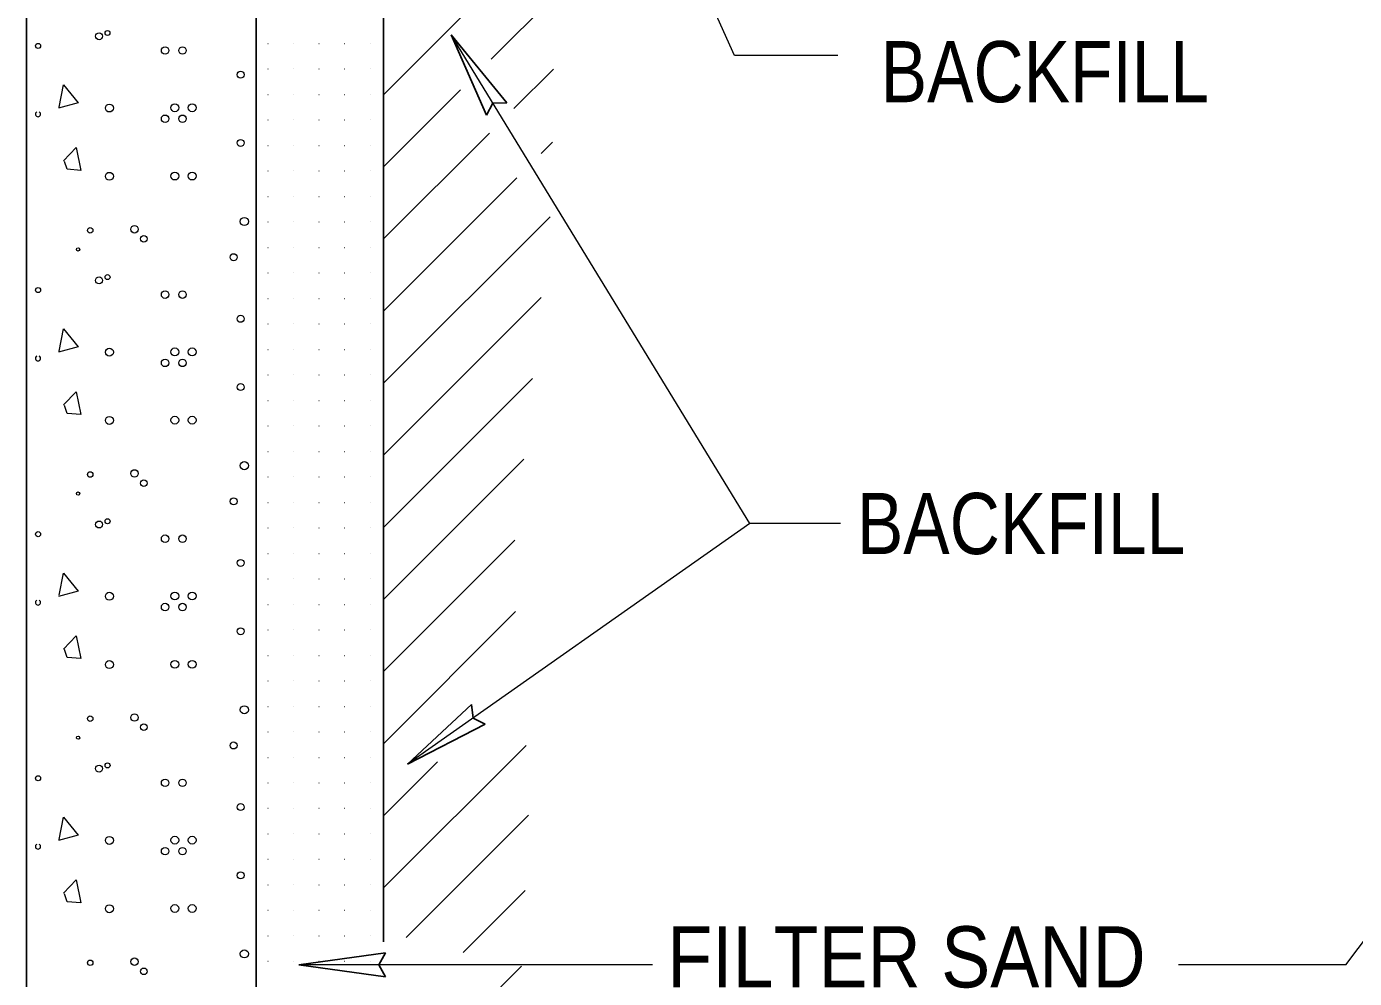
# Model space of a CAD drawing. Extents: x 303 to 714, y -130 to 165.
# Drawn here: x 363.4 to 389.44, y -65.96 to -47.3 of the extents above; entities that cross this region are included whole.
import ezdxf
from ezdxf.enums import TextEntityAlignment as Align

# ---------------------------------------------------------------- set-up
doc = ezdxf.new("R2010")
doc.units = 0
doc.header["$LTSCALE"] = 0.52
doc.layers.add('1', color=7, linetype='Continuous', lineweight=13)

msp = doc.modelspace()

# ---------------------------------------------------------------- linework, layer by layer
at = {"layer": '1', "lineweight": 25}
for p, q in [((370.4017, -65.2479), (370.4017, -41.4263)), ((371.7297, -47.457), (372.8169, -48.7884)), ((371.7297, -47.457), (372.4176, -49.0323)), ((370.1377, -60.6277), (370.1402, -60.6277)), ((370.8692, -61.7627), (372.1282, -60.5924)), ((370.8692, -61.7627), (372.3972, -60.9754)), ((368.739, -65.6957), (370.442, -65.4617)), ((368.739, -65.6957), (370.442, -65.9297))]:
    msp.add_line(p, q, dxfattribs=at)
at = {"layer": '1'}
for p, q in [((370.4017, -48.6318), (373.7743, -45.2593)), ((372.5127, -47.935), (373.7538, -46.6939)), ((368.1352, -47.6276), (368.1377, -47.6277)), ((368.6352, -47.6277), (368.6377, -47.6277)), ((369.1352, -47.6276), (369.1377, -47.6277)), ((369.1377, -47.6277), (369.1402, -47.6277)), ((369.6377, -47.6277), (369.6402, -47.6276)), ((370.1378, -47.6277), (370.1403, -47.6277)), ((368.1353, -48.1276), (368.1378, -48.1277)), ((368.6353, -48.1277), (368.6378, -48.1277)), ((369.1352, -48.1277), (369.1377, -48.1276)), ((369.1377, -48.1276), (369.1402, -48.1277)), ((369.6377, -48.1277), (369.6402, -48.1277)), ((370.1377, -48.1276), (370.1402, -48.1277)), ((372.9567, -48.9052), (373.7333, -48.1286)), ((368.1352, -48.6277), (368.1377, -48.6276)), ((368.6352, -48.6277), (368.6377, -48.6277)), ((369.1352, -48.6277), (369.1377, -48.6276)), ((369.1377, -48.6276), (369.1402, -48.6277)), ((369.6377, -48.6277), (369.6402, -48.6277)), ((370.1378, -48.6276), (370.1403, -48.6276)), ((370.4017, -50.0461), (371.9095, -48.5382)), ((389.2728, -65.6948), (401.9777, -48.7833)), ((368.1352, -49.1277), (368.1377, -49.1277)), ((368.6353, -49.1276), (368.6378, -49.1277)), ((369.1352, -49.1277), (369.1377, -49.1277)), ((369.1377, -49.1277), (369.1402, -49.1276)), ((369.6377, -49.1277), (369.6402, -49.1277)), ((370.1377, -49.1277), (370.1402, -49.1276)), ((370.4017, -51.4602), (372.4771, -49.3848)), ((368.1352, -49.6277), (368.1377, -49.6277)), ((368.6352, -49.6276), (368.6377, -49.6277)), ((369.1352, -49.6277), (369.1377, -49.6277)), ((369.1377, -49.6277), (369.1402, -49.6277)), ((369.6377, -49.6276), (369.6402, -49.6277)), ((370.1378, -49.6277), (370.1403, -49.6277)), ((373.4933, -49.7828), (373.7128, -49.5632)), ((368.1352, -50.1277), (368.1377, -50.1277)), ((368.6353, -50.1277), (368.6378, -50.1276)), ((369.1353, -50.1277), (369.1378, -50.1277)), ((369.1378, -50.1277), (369.1403, -50.1277)), ((369.6377, -50.1276), (369.6402, -50.1277)), ((370.1377, -50.1277), (370.1402, -50.1277)), ((370.4017, -52.8744), (373.0138, -50.2623)), ((368.1352, -50.6277), (368.1377, -50.6277)), ((368.6352, -50.6277), (368.6377, -50.6277)), ((369.1352, -50.6276), (369.1377, -50.6277)), ((369.1377, -50.6277), (369.1402, -50.6277)), ((369.6377, -50.6277), (369.6402, -50.6276)), ((370.1377, -50.6277), (370.1402, -50.6277)), ((370.4017, -54.2887), (373.6658, -51.0246)), ((368.1352, -51.1276), (368.1377, -51.1277)), ((368.6353, -51.1277), (368.6377, -51.1277)), ((369.1353, -51.1276), (369.1378, -51.1277)), ((369.1378, -51.1277), (369.1403, -51.1277)), ((369.6377, -51.1277), (369.6402, -51.1277)), ((370.1377, -51.1276), (370.1402, -51.1277)), ((368.1352, -51.6277), (368.1377, -51.6276)), ((368.6352, -51.6277), (368.6377, -51.6277)), ((369.1352, -51.6277), (369.1377, -51.6276)), ((369.1377, -51.6276), (369.1402, -51.6277)), ((369.6377, -51.6277), (369.6402, -51.6277)), ((370.1377, -51.6276), (370.1402, -51.6277)), ((368.1352, -52.1277), (368.1377, -52.1276)), ((368.6352, -52.1277), (368.6377, -52.1277)), ((369.1353, -52.1277), (369.1378, -52.1276)), ((369.1378, -52.1276), (369.1403, -52.1276)), ((369.6377, -52.1277), (369.6402, -52.1277)), ((370.1377, -52.1277), (370.1402, -52.1276)), ((368.1352, -52.6277), (368.1377, -52.6277)), ((368.6352, -52.6276), (368.6377, -52.6277)), ((369.1352, -52.6277), (369.1377, -52.6277)), ((369.1377, -52.6277), (369.1402, -52.6276)), ((369.6377, -52.6277), (369.6402, -52.6277)), ((370.1377, -52.6277), (370.1402, -52.6276)), ((370.4017, -55.7028), (373.494, -52.6107)), ((368.1352, -53.1277), (368.1377, -53.1277)), ((368.6352, -53.1276), (368.6377, -53.1276)), ((369.1353, -53.1277), (369.1378, -53.1277)), ((369.1378, -53.1277), (369.1403, -53.1277)), ((369.6378, -53.1276), (369.6403, -53.1277)), ((370.1377, -53.1277), (370.1402, -53.1277)), ((368.1353, -53.6277), (368.1378, -53.6277)), ((368.6352, -53.6277), (368.6377, -53.6276)), ((369.1352, -53.6277), (369.1377, -53.6277)), ((369.1377, -53.6277), (369.1402, -53.6277)), ((369.6377, -53.6276), (369.6402, -53.6276)), ((370.1377, -53.6277), (370.1402, -53.6277)), ((368.1352, -54.1276), (368.1377, -54.1277)), ((368.6352, -54.1277), (368.6377, -54.1277)), ((369.1352, -54.1276), (369.1377, -54.1277)), ((369.1377, -54.1277), (369.1402, -54.1277)), ((369.6378, -54.1277), (369.6403, -54.1276)), ((370.1377, -54.1277), (370.1402, -54.1277)), ((370.4017, -57.1171), (373.3222, -54.1967)), ((368.1353, -54.6276), (368.1378, -54.6277)), ((368.6352, -54.6277), (368.6377, -54.6277)), ((369.1352, -54.6276), (369.1377, -54.6276)), ((369.1377, -54.6276), (369.1402, -54.6277)), ((369.6377, -54.6277), (369.6402, -54.6277)), ((370.1377, -54.6276), (370.1402, -54.6277)), ((368.1352, -55.1277), (368.1377, -55.1276)), ((368.6352, -55.1277), (368.6377, -55.1277)), ((369.1352, -55.1277), (369.1377, -55.1276)), ((369.1377, -55.1276), (369.1402, -55.1277)), ((369.6378, -55.1277), (369.6403, -55.1277)), ((370.1377, -55.1276), (370.1402, -55.1277)), ((368.1353, -55.6277), (368.1378, -55.6276)), ((368.6352, -55.6277), (368.6377, -55.6277)), ((369.1352, -55.6277), (369.1377, -55.6277)), ((369.1377, -55.6277), (369.1402, -55.6276)), ((369.6377, -55.6277), (369.6402, -55.6277)), ((370.1377, -55.6277), (370.1402, -55.6276)), ((370.4017, -58.5312), (373.1502, -55.7828)), ((368.1352, -56.1277), (368.1377, -56.1277)), ((368.6352, -56.1276), (368.6377, -56.1277)), ((369.1352, -56.1277), (369.1377, -56.1277)), ((369.1377, -56.1277), (369.1402, -56.1276)), ((369.6378, -56.1277), (369.6403, -56.1277)), ((370.1378, -56.1277), (370.1403, -56.1277)), ((368.1353, -56.6277), (368.1378, -56.6277)), ((368.6353, -56.6277), (368.6377, -56.6276)), ((369.1352, -56.6277), (369.1377, -56.6277)), ((369.1377, -56.6277), (369.1402, -56.6277)), ((369.6377, -56.6276), (369.6402, -56.6277)), ((370.1377, -56.6277), (370.1402, -56.6277)), ((368.1352, -57.1277), (368.1377, -57.1277)), ((368.6352, -57.1277), (368.6377, -57.1276)), ((369.1352, -57.1277), (369.1377, -57.1277)), ((369.1377, -57.1277), (369.1402, -57.1277)), ((369.6377, -57.1277), (369.6402, -57.1276)), ((370.1378, -57.1277), (370.1403, -57.1277)), ((377.5853, -57.0442), (370.8684, -61.7622)), ((370.4017, -59.9454), (372.9784, -57.3688)), ((368.1353, -57.6276), (368.1378, -57.6277)), ((368.6353, -57.6277), (368.6378, -57.6277)), ((369.1352, -57.6276), (369.1377, -57.6277)), ((369.1377, -57.6277), (369.1402, -57.6277)), ((369.6377, -57.6277), (369.6402, -57.6276)), ((370.1377, -57.6277), (370.1402, -57.6277)), ((368.1352, -58.1276), (368.1377, -58.1276)), ((368.6352, -58.1277), (368.6377, -58.1277)), ((369.1352, -58.1277), (369.1377, -58.1276)), ((369.1377, -58.1276), (369.1402, -58.1277)), ((369.6377, -58.1277), (369.6402, -58.1277)), ((370.1378, -58.1276), (370.1403, -58.1277)), ((368.1352, -58.6277), (368.1377, -58.6276)), ((368.6353, -58.6277), (368.6378, -58.6277)), ((369.1352, -58.6277), (369.1377, -58.6276)), ((369.1377, -58.6276), (369.1402, -58.6277)), ((369.6377, -58.6277), (369.6402, -58.6277)), ((370.1377, -58.6277), (370.1402, -58.6276)), ((370.4017, -61.3597), (372.9909, -58.7705)), ((368.1352, -59.1277), (368.1377, -59.1277)), ((368.6352, -59.1276), (368.6377, -59.1277)), ((369.1352, -59.1277), (369.1377, -59.1277)), ((369.1377, -59.1277), (369.1402, -59.1276)), ((369.6377, -59.1277), (369.6402, -59.1277)), ((370.1378, -59.1277), (370.1403, -59.1276)), ((368.1352, -59.6277), (368.1377, -59.6277)), ((368.6353, -59.6276), (368.6378, -59.6277)), ((369.1353, -59.6277), (369.1377, -59.6277)), ((369.1377, -59.6277), (369.1402, -59.6277)), ((369.6377, -59.6276), (369.6402, -59.6277)), ((370.1377, -59.6277), (370.1402, -59.6277)), ((368.1352, -60.1277), (368.1377, -60.1277)), ((368.6352, -60.1277), (368.6377, -60.1276)), ((369.1352, -60.1277), (369.1377, -60.1277)), ((369.1377, -60.1277), (369.1402, -60.1277)), ((369.6377, -60.1276), (369.6402, -60.1277)), ((370.1377, -60.1277), (370.1402, -60.1277)), ((368.1352, -60.6277), (368.1377, -60.6277)), ((368.6353, -60.6277), (368.6378, -60.6277)), ((369.1353, -60.6276), (369.1378, -60.6277)), ((369.1378, -60.6277), (369.1403, -60.6277)), ((369.6377, -60.6277), (369.6402, -60.6276)), ((368.1352, -61.1276), (368.1377, -61.1277)), ((368.6352, -61.1277), (368.6377, -61.1277)), ((369.1352, -61.1276), (369.1377, -61.1277)), ((369.1377, -61.1277), (369.1402, -61.1277)), ((369.6377, -61.1277), (369.6402, -61.1277)), ((370.1377, -61.1276), (370.1402, -61.1277)), ((370.4017, -64.1881), (373.1965, -61.3934)), ((368.1352, -61.6277), (368.1377, -61.6276)), ((368.6352, -61.6277), (368.6377, -61.6277)), ((369.1353, -61.6277), (369.1378, -61.6276)), ((369.1378, -61.6276), (369.1403, -61.6277)), ((369.6377, -61.6277), (369.6402, -61.6277)), ((370.1377, -61.6276), (370.1402, -61.6277)), ((370.4017, -62.7738), (371.4569, -61.7187)), ((368.1352, -62.1277), (368.1377, -62.1276)), ((368.6352, -62.1277), (368.6377, -62.1277)), ((369.1352, -62.1277), (369.1377, -62.1277)), ((369.1377, -62.1277), (369.1402, -62.1276)), ((369.6377, -62.1277), (369.6402, -62.1277)), ((370.1377, -62.1277), (370.1402, -62.1276)), ((368.1352, -62.6277), (368.1377, -62.6277)), ((368.6352, -62.6276), (368.6377, -62.6277)), ((369.1353, -62.6277), (369.1378, -62.6277)), ((369.1378, -62.6277), (369.1403, -62.6276)), ((369.6377, -62.6277), (369.6402, -62.6277)), ((370.1377, -62.6277), (370.1402, -62.6276)), ((370.8442, -65.1598), (373.2438, -62.7602)), ((368.1352, -63.1277), (368.1377, -63.1277)), ((368.6352, -63.1276), (368.6377, -63.1276)), ((369.1352, -63.1277), (369.1377, -63.1277)), ((369.1377, -63.1277), (369.1402, -63.1277)), ((369.6377, -63.1276), (369.6402, -63.1277)), ((370.1377, -63.1277), (370.1402, -63.1277)), ((368.1352, -63.6277), (368.1377, -63.6277)), ((368.6352, -63.6277), (368.6377, -63.6276)), ((369.1353, -63.6277), (369.1378, -63.6277)), ((369.1378, -63.6277), (369.1403, -63.6277)), ((369.6378, -63.6276), (369.6403, -63.6276)), ((370.1377, -63.6277), (370.1402, -63.6277)), ((368.1353, -64.1276), (368.1378, -64.1277)), ((368.6352, -64.1277), (368.6377, -64.1277)), ((369.1352, -64.1276), (369.1377, -64.1277)), ((369.1377, -64.1277), (369.1402, -64.1277)), ((369.6377, -64.1277), (369.6402, -64.1276)), ((370.1377, -64.1277), (370.1402, -64.1277)), ((371.9611, -65.4572), (373.1757, -64.2425)), ((368.1352, -64.6276), (368.1377, -64.6277)), ((368.6352, -64.6277), (368.6377, -64.6277)), ((369.1352, -64.6276), (369.1377, -64.6276)), ((369.1377, -64.6276), (369.1402, -64.6277)), ((369.6378, -64.6277), (369.6403, -64.6277)), ((370.1377, -64.6276), (370.1402, -64.6277)), ((368.1353, -65.1277), (368.1378, -65.1276)), ((368.6352, -65.1277), (368.6377, -65.1277)), ((369.1352, -65.1277), (369.1377, -65.1276)), ((369.1377, -65.1276), (369.1402, -65.1277)), ((369.6377, -65.1277), (369.6402, -65.1277)), ((370.1377, -65.1276), (370.1402, -65.1277)), ((368.1352, -65.6277), (368.1377, -65.6277)), ((368.6352, -65.6277), (368.6377, -65.6277)), ((375.6723, -65.6948), (368.7387, -65.6948)), ((369.1352, -65.6277), (369.1377, -65.6277)), ((369.1377, -65.6277), (369.1402, -65.6276)), ((369.6378, -65.6277), (369.6403, -65.6277)), ((370.1377, -65.6277), (370.1402, -65.6276)), ((370.4018, -68.4307), (373.1077, -65.7248)), ((389.2728, -65.6948), (385.9917, -65.6948))]:
    msp.add_line(p, q, dxfattribs=at)
at = {"layer": '1', "lineweight": 25}
for points in [[(363.4017, -77.9608), (363.4015, -32.5983), (363.9015, -32.0983)], [(367.9017, -73.4477), (367.9015, -32.5983), (367.4017, -32.0983)], [(372.8169, -48.7884), (372.5465, -48.7992), (372.4176, -49.0323)], [(372.1282, -60.5924), (372.1562, -60.8617), (372.3972, -60.9754)], [(370.442, -65.4617), (370.3102, -65.6981), (370.442, -65.9297)]]:
    msp.add_lwpolyline(points, dxfattribs=at)
at = {"layer": '1'}
for points in [[(379.3088, -47.8621), (377.2812, -47.8621), (372.7187, -37.716)], [(379.3595, -57.0443), (377.5853, -57.0442), (371.7303, -47.4562)], [(364.0409, -48.8739), (364.1241, -48.4371), (364.4153, -48.7908), (364.0305, -48.8947)], [(364.124, -49.9283), (364.3737, -49.6684), (364.4672, -50.1157), (364.1968, -50.0948), (364.1448, -49.9388)], [(364.0408, -53.662), (364.124, -53.2252), (364.4152, -53.5788), (364.0305, -53.6828)], [(364.124, -54.7163), (364.3737, -54.4565), (364.4672, -54.9037), (364.1968, -54.8828), (364.1448, -54.7267)], [(364.0408, -58.4499), (364.124, -58.0132), (364.4152, -58.3668), (364.0305, -58.4708)], [(364.1241, -59.5043), (364.3737, -59.2444), (364.4672, -59.6917), (364.1968, -59.6707), (364.1449, -59.5148)], [(364.0408, -63.238), (364.1241, -62.8012), (364.4152, -63.1548), (364.0306, -63.2588)], [(364.124, -64.2923), (364.3737, -64.0325), (364.4672, -64.4797), (364.1969, -64.4588), (364.1448, -64.3028)]]:
    msp.add_lwpolyline(points, dxfattribs=at)
for centre, radius in [((364.9899, -47.4216), 0.0488), ((363.6262, -47.6746), 0.05), ((364.8235, -47.485), 0.0676), ((366.1185, -47.7643), 0.0735), ((366.4592, -47.7643), 0.0735), ((367.5985, -48.239), 0.0686), ((365.0269, -48.893), 0.0778), ((366.3085, -48.888), 0.077), ((366.6492, -48.888), 0.077), ((366.1185, -49.1036), 0.0735), ((366.4592, -49.1036), 0.0735), ((367.5985, -49.5783), 0.0686), ((365.0269, -50.2323), 0.0778), ((366.3085, -50.2273), 0.077), ((366.6492, -50.2273), 0.077), ((364.6495, -51.2926), 0.0537), ((365.5175, -51.2713), 0.0732), ((367.6725, -51.1186), 0.0797), ((365.7022, -51.4606), 0.0642), ((364.4122, -51.6663), 0.0317), ((367.4615, -51.8193), 0.0688), ((364.8235, -52.273), 0.0676), ((364.9899, -52.2096), 0.0488), ((363.6262, -52.4626), 0.05), ((366.1185, -52.5523), 0.0735), ((366.4592, -52.5523), 0.0735), ((367.5985, -53.027), 0.0686), ((365.0269, -53.681), 0.0778), ((366.3085, -53.676), 0.077), ((366.6492, -53.676), 0.077), ((366.1185, -53.8916), 0.0735), ((366.4592, -53.8916), 0.0735), ((367.5985, -54.3663), 0.0686), ((366.3085, -55.0153), 0.077), ((366.6492, -55.0153), 0.077), ((365.0269, -55.0203), 0.0778), ((367.6725, -55.9066), 0.0797), ((364.6495, -56.0806), 0.0537), ((365.5175, -56.0593), 0.0732), ((365.7022, -56.2486), 0.0642), ((364.4122, -56.4543), 0.0317), ((367.4615, -56.6073), 0.0688), ((364.8235, -57.061), 0.0676), ((364.9899, -56.9976), 0.0488), ((363.6262, -57.2506), 0.05), ((366.1185, -57.3403), 0.0735), ((366.4592, -57.3403), 0.0735), ((367.5985, -57.815), 0.0686), ((365.0269, -58.469), 0.0778), ((366.3085, -58.464), 0.077), ((366.6492, -58.464), 0.077), ((366.1185, -58.6796), 0.0735), ((366.4592, -58.6796), 0.0735), ((367.5985, -59.1543), 0.0686), ((365.0269, -59.8083), 0.0778), ((366.3085, -59.8033), 0.077), ((366.6492, -59.8033), 0.077), ((367.6725, -60.6946), 0.0797), ((364.6495, -60.8686), 0.0537), ((365.5175, -60.8473), 0.0732), ((365.7022, -61.0366), 0.0642), ((364.4122, -61.2423), 0.0317), ((367.4615, -61.3953), 0.0688), ((364.8235, -61.849), 0.0676), ((364.9899, -61.7856), 0.0488), ((363.6262, -62.0386), 0.05), ((366.1185, -62.1283), 0.0735), ((366.4592, -62.1283), 0.0735), ((367.5985, -62.603), 0.0686), ((365.0269, -63.257), 0.0778), ((366.3085, -63.252), 0.077), ((366.6492, -63.252), 0.077), ((366.1185, -63.4676), 0.0735), ((366.4592, -63.4676), 0.0735), ((367.5985, -63.9423), 0.0686), ((365.0269, -64.5963), 0.0778), ((366.3085, -64.5913), 0.077), ((366.6492, -64.5913), 0.077), ((364.6495, -65.6566), 0.0537), ((365.5175, -65.6353), 0.0732), ((367.6725, -65.4826), 0.0797), ((365.7022, -65.8246), 0.0642)]:
    msp.add_circle(centre, radius, dxfattribs=at)
for centre in [(363.6262, -49.014), (363.6262, -53.802), (363.6262, -58.59), (363.6262, -63.378)]:
    msp.add_arc(centre, 0.05, 120.6146, 59.38537, dxfattribs=at)

# ---------------------------------------------------------------- texts
at = {"layer": '1', "width": 0.85}
msp.add_text('BACKFILL', height=1.199, dxfattribs=at).set_placement((383.37, -48.7793), align=Align.CENTER)
at = {"layer": '1'}
for s, width, p in [('BACKFILL', 0.85, (379.6838, -57.6413)), ('FILTER SAND', 0.9, (375.964, -66.1401))]:
    msp.add_text(s, height=1.199, dxfattribs=dict(at, width=width)).set_placement(p)

doc.saveas('drawing.dxf')
